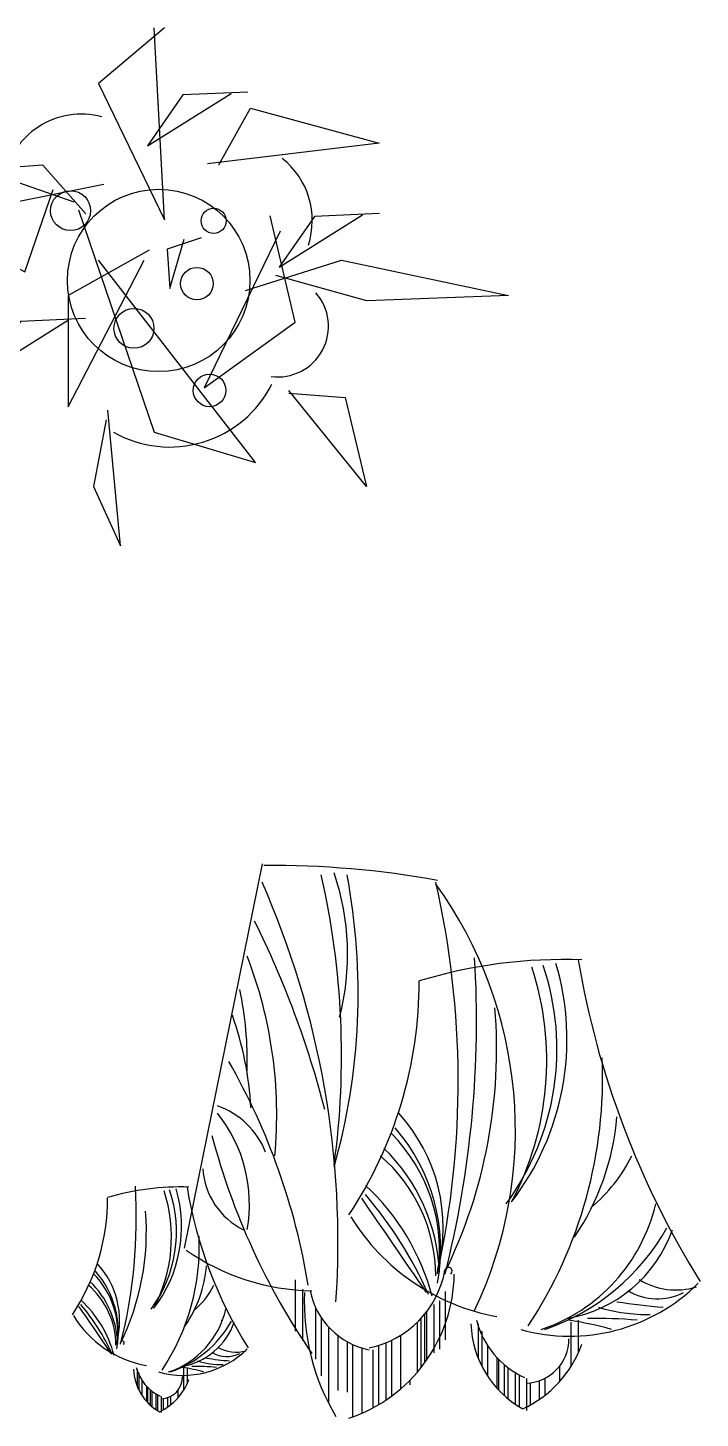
# Model space of a CAD drawing. Extents: x -42728 to 99010, y -18674 to 47645.
# Drawn here: x 39201 to 40076, y -151 to 1659 of the extents above; entities that cross this region are included whole.
import ezdxf

# ---------------------------------------------------------------- set-up
doc = ezdxf.new("R2010")
doc.units = 0
doc.header["$LTSCALE"] = 100
doc.header["$MEASUREMENT"] = 0
doc.layers.get('0').update_dxf_attribs({"linetype": 'CONTINUOUS'})

# ---------------------------------------------------------------- blocks, each defined once
blk = doc.blocks.new('A$C4D7A4888')
for p, q in [((353.5, 674.3), (267.9, 602)), ((353.5, 424.3), (340.3, 674.3)), ((267.9, 602), (353.5, 424.3)), ((331.7, 520.8), (440.3, 588.9)), ((377.7, 587), (331.7, 520.8)), ((462.3, 590.7), (377.7, 587)), ((424.2, 496.1), (465.4, 569.7)), ((465.4, 569.7), (633.1, 524.2)), ((633.1, 524.2), (409.5, 497.2)), ((195.1, 495.4), (114.6, 489.7)), ((114.6, 489.7), (235.8, 447.9)), ((251.1, 431.9), (195.1, 495.4)), ((274.5, 470.4), (44, 424.3)), ((171.8, 356.6), (208.6, 463.8)), ((241.6, 437.5), (340.3, 148)), ((44, 424.3), (171.8, 356.6)), ((523.9, 291.2), (491, 429.4)), ((502.9, 362.6), (611.4, 430.6)), ((548.9, 428.8), (502.9, 362.6)), ((633.5, 432.5), (548.9, 428.8)), ((401.2, 400.9), (357, 386.1)), ((360.7, 334.7), (379.1, 399)), ((504.1, 409.7), (405.4, 205.7)), ((333.7, 384.8), (228.4, 325.6)), ((357, 386.1), (360.7, 334.7)), ((228.4, 180.9), (327.2, 371.7)), ((472, 108.5), (267.9, 371.7)), ((458.9, 332.2), (584, 371.7)), ((584, 371.7), (801.3, 325.6)), ((616.9, 319), (498.4, 351.9)), ((228.4, 325.6), (228.4, 180.9)), ((801.3, 325.6), (616.9, 319)), ((120.3, 225.9), (228.8, 294)), ((166.3, 292.1), (120.3, 225.9)), ((250.9, 295.8), (166.3, 292.1)), ((405.4, 205.7), (523.9, 291.2)), ((130.7, 272.1), (46, 268.5)), ((0, 202.3), (108.6, 270.3)), ((46, 268.5), (0, 202.3)), ((616.5, 77.2), (515.3, 202.3)), ((515.3, 198.6), (588.9, 193.1)), ((588.9, 193.1), (616.5, 77.2)), ((277.9, 163.7), (261.3, 77.2)), ((296.3, 0), (279.7, 176.5)), ((340.3, 148), (472, 108.5)), ((261.3, 77.2), (296.3, 0))]:
    blk.add_line(p, q)
for centre, radius in [((231.4, 436.2), 26), ((346.1, 345.4), 118.7), ((417.6, 423), 16.3), ((395.8, 341.2), 21.2), ((313.9, 283), 26), ((412.3, 202.2), 21.2)]:
    blk.add_circle(centre, radius)
for centre, radius, start, end in [((245.7, 459.2), 102.8, 75.1279, 170.6363), ((443.1, 423.5), 102.9, 341.8228, 51.6037), ((501, 285.8), 66.1, 262.5168, 41.352), ((360.5, 277.2), 148.7, 240.4448, 333.3394)]:
    blk.add_arc(centre, radius, start, end)
blk = doc.blocks.new('A$C02364DD2')
at = {"linetype": 'Continuous'}
for p, q in [((246.7, 721.9), (145.6, 221.4)), ((290, 180), (290, 113.1)), ((299.6, 168), (299.6, 101.1)), ((484.9, 164.8), (484.9, 102)), ((470.5, 148), (470.5, 85.2)), ((477.7, 152.8), (477.7, 90)), ((193.7, 127.5), (194.9, 126.3)), ((316.4, 143.9), (316.4, 77)), ((323.7, 131), (323.7, 55.3)), ((453.6, 129.7), (453.6, 65.8)), ((458.4, 135.3), (458.4, 72.2)), ((460.8, 138.3), (460.8, 75.5)), ((658.2, 127.5), (658.2, 84.5)), ((333.3, 118.7), (333.3, 19.8)), ((448.8, 124.8), (448.8, 60)), ((528.2, 122.7), (528.2, 77.9)), ((533, 113.1), (533, 67.4)), ((648.5, 125.1), (648.5, 66.9)), ((345.3, 107.7), (345.3, 36.1)), ((357.4, 99.7), (357.4, 33.7)), ((364.6, 96), (364.6, 1.7)), ((376.6, 91.4), (376.6, 6.5)), ((398.3, 94.6), (398.3, 17.5)), ((407.9, 98), (407.9, 23.6)), ((415.1, 101.2), (415.1, 28.7)), ((427.1, 107.8), (427.1, 38.2)), ((540.2, 94.5), (540.2, 54.9)), ((391, 89), (391, 13.5)), ((552.3, 79), (552.3, 39.2)), ((554.7, 76.5), (554.7, 36.6)), ((84.2, 63.8), (84.2, 41.4)), ((86.6, 59), (86.6, 36.1)), ((144.4, 65), (144.4, 35.9)), ((149.2, 66.2), (149.2, 44.7)), ((561.9, 69.8), (561.9, 29.5)), ((566.7, 65.9), (566.7, 25.3)), ((576.3, 59), (576.3, 17.3)), ((581.2, 56.5), (581.2, 14.9)), ((634.1, 67.9), (634.1, 47.8)), ((90.2, 49.7), (90.2, 29.9)), ((96.3, 41.9), (96.3, 22)), ((97.5, 40.7), (97.5, 20.7)), ((101.1, 37.3), (101.1, 17.2)), ((137.2, 36.3), (137.2, 26.3)), ((439.2, 49.5), (439.2, 43.3)), ((590.8, 51.7), (590.8, 10.1)), ((595.6, 46.1), (595.6, 17)), ((607.6, 48.9), (607.6, 24.4)), ((614.8, 51.9), (614.8, 29.8)), ((103.5, 35.4), (103.5, 15.1)), ((108.3, 31.9), (108.3, 11.1)), ((110.7, 30.7), (110.7, 9.9)), ((115.5, 28.3), (115.5, 7.4)), ((117.9, 25.5), (117.9, 10.9)), ((123.9, 26.8), (123.9, 14.6)), ((127.5, 28.4), (127.5, 17.3))]:
    blk.add_line(p, q, dxfattribs=at)
for centre, radius, start, end in [((260, -491.1), 1210.7, 79.7556, 90.5152), ((-708.9, 472.2), 1059.1, 352.2677, 12.838), ((31, 604), 327.1, 345.5179, 18.8872), ((-462.2, 553.3), 834, 344.2728, 10.6538), ((-813.1, 229.5), 1158.7, 356.1445, 23.8422), ((-667.3, 438.6), 1169.3, 347.7308, 12.8123), ((30.1, 375.4), 546.4, 334.4013, 35.8597), ((-883.2, 90.2), 1251.1, 14.4235, 26.4413), ((-306.7, 395), 572.6, 354.6624, 21.1516), ((-823.8, 517.7), 1349.7, 345.8475, 3.4619), ((639.4, -51.5), 648.7, 87.9131, 106.8592), ((292.5, 480.2), 338.1, 323.5031, 18.8715), ((296.3, 493.4), 347.3, 322.4233, 16.4988), ((223.9, 465.6), 393.4, 332.0992, 18.0005), ((1794.7, 788.4), 1152.5, 189.5688, 211.9749), ((-96.6, 567.7), 547.8, 326.4147, 0.1698), ((-227.4, 464.5), 455, 358.4846, 11.904), ((-109.5, 480.5), 661.5, 333.9594, 4.6566), ((-203, 379.8), 435.9, 3.2178, 19.4016), ((-550.2, 32.7), 868.5, 9.3155, 29.8112), ((102, 443.6), 588, 326.6509, 2.5055), ((153.6, 307.3), 105.4, 21.8181, 70.4272), ((39.7, 278.5), 190.6, 350.0224, 38.477), ((261.9, 248.3), 220.5, 345.3391, 42.4154), ((380.7, 420.3), 329.2, 325.9179, 355.1106), ((1056.8, 597), 904.6, 194.6496, 214.5297), ((262.8, 219.2), 214.8, 351.5793, 44.837), ((239.1, 219.7), 240.2, 349.4465, 41.1785), ((239.6, 180.3), 238.2, 2.3584, 45.8826), ((265.5, 184.5), 207.3, 0.2245, 49.3248), ((544.3, 431.6), 204.5, 309.7487, 333.9381), ((264.3, 330.6), 94.8, 183.4665, 243.9125), ((139.8, -23.3), 324.4, 87.9131, 106.8592), ((-591.8, 261.3), 674.9, 345.8475, 3.4619), ((-33.6, 242.5), 169, 323.5031, 18.8715), ((-31.7, 249.1), 173.7, 322.4233, 16.4988), ((-67.9, 235.2), 196.7, 332.0992, 18.0005), ((717.4, 396.6), 576.3, 189.5688, 211.9749), ((175.8, 81.6), 302.3, 14.7931, 47.1333), ((-15.8, -49.7), 523.4, 23.76, 40.6304), ((-228.2, 286.3), 273.9, 326.4147, 0.1698), ((-50147.1, -34476.2), 61327.6, 34.390695, 34.529761), ((538, 331), 227.2, 288.4829, 346.8034), ((-234.6, 242.7), 330.8, 333.9594, 4.6566), ((602.5, 409.9), 282, 211.5476, 259.7425), ((-128.9, 224.2), 294, 326.6509, 2.5055), ((519.8, 391.1), 291.5, 289.0338, 330.5785), ((614.5, 303.8), 176.3, 279.5356, 340.6675), ((315.5, 457.2), 291.2, 234.8971, 269.2464), ((-48.9, 126.6), 110.3, 345.3391, 42.4154), ((-48.5, 112), 107.4, 351.5793, 44.837), ((-60.3, 112.2), 120.1, 349.4465, 41.1785), ((10.5, 212.6), 164.6, 325.9179, 355.1106), ((296.3, 190.4), 200.7, 288.4479, 359.2369), ((360.3, 215.4), 126.6, 281.7947, 349.5871), ((489.5, 191.7), 4.72, 303.0316, 169.5871), ((-47.1, 94.7), 103.7, 0.2245, 49.3248), ((-60.1, 92.6), 119.1, 2.3584, 45.8826), ((92.2, 218.2), 102.2, 309.7487, 333.9381), ((591.5, 151.3), 289.8, 177.5572, 210.9168), ((405.4, 185.2), 98, 191.2481, 258.7506), ((647.3, 344.3), 237.5, 254.4228, 314.771), ((761.4, 230.1), 74.6, 239.1345, 297.0471), ((785.7, 259.6), 92.6, 238.6845, 286.6104), ((-25253.4, -17235.7), 30663.8, 34.3907, 34.52976), ((-92, 43.2), 151.2, 14.7931, 47.1333), ((-187.8, -22.4), 261.7, 23.76, 40.6304), ((854.3, 1110.6), 969.9, 261.3671, 264.947), ((121.4, 207.3), 141, 211.5476, 259.7425), ((89.1, 167.9), 113.6, 288.4829, 346.8034), ((635.2, 155.8), 113, 194.4628, 245.5097), ((582.7, -297.5), 429.8, 73.9567, 81.5132), ((677.4, -553.5), 683.5, 85.1525, 90.6052), ((751.2, 369.8), 235, 253.5439, 270.1955), ((80, 197.9), 145.7, 289.0338, 330.5785), ((127.4, 154.3), 88.2, 279.5356, 340.6675), ((651.7, 127.9), 133.2, 182.2224, 240.4339), ((64.9, 98.2), 2.36, 303.0316, 169.5871), ((213, 132.2), 46.3, 238.6845, 286.6104), ((523.1, 146.8), 148.7, 294.9948, 340.134), ((588.8, 103), 57.3, 271.9834, 0.4556), ((143.8, 174.5), 118.7, 254.4228, 314.771), ((195.7, 187.3), 117.5, 253.5439, 270.1955), ((247.3, 557.7), 485, 261.3671, 264.947), ((200.8, 117.4), 37.3, 239.1345, 297.0471), ((146, 66.4), 66.6, 182.2224, 240.4339), ((137.7, 80.3), 56.5, 194.4628, 245.5097), ((111.5, -146.4), 214.9, 73.9567, 81.5132), ((158.8, -274.3), 341.7, 85.1525, 90.6052), ((81.7, 75.8), 74.3, 294.9948, 340.134), ((114.5, 53.9), 28.7, 271.9834, 0.4556)]:
    blk.add_arc(centre, radius, start, end, dxfattribs=at)

msp = doc.modelspace()

# ---------------------------------------------------------------- block references
for name, p in [('A$C4D7A4888', (39024.86796, 984.89415)), ('A$C02364DD2', (39258.73515, -151.1003))]:
    msp.add_blockref(name, p)

doc.saveas('drawing.dxf')
